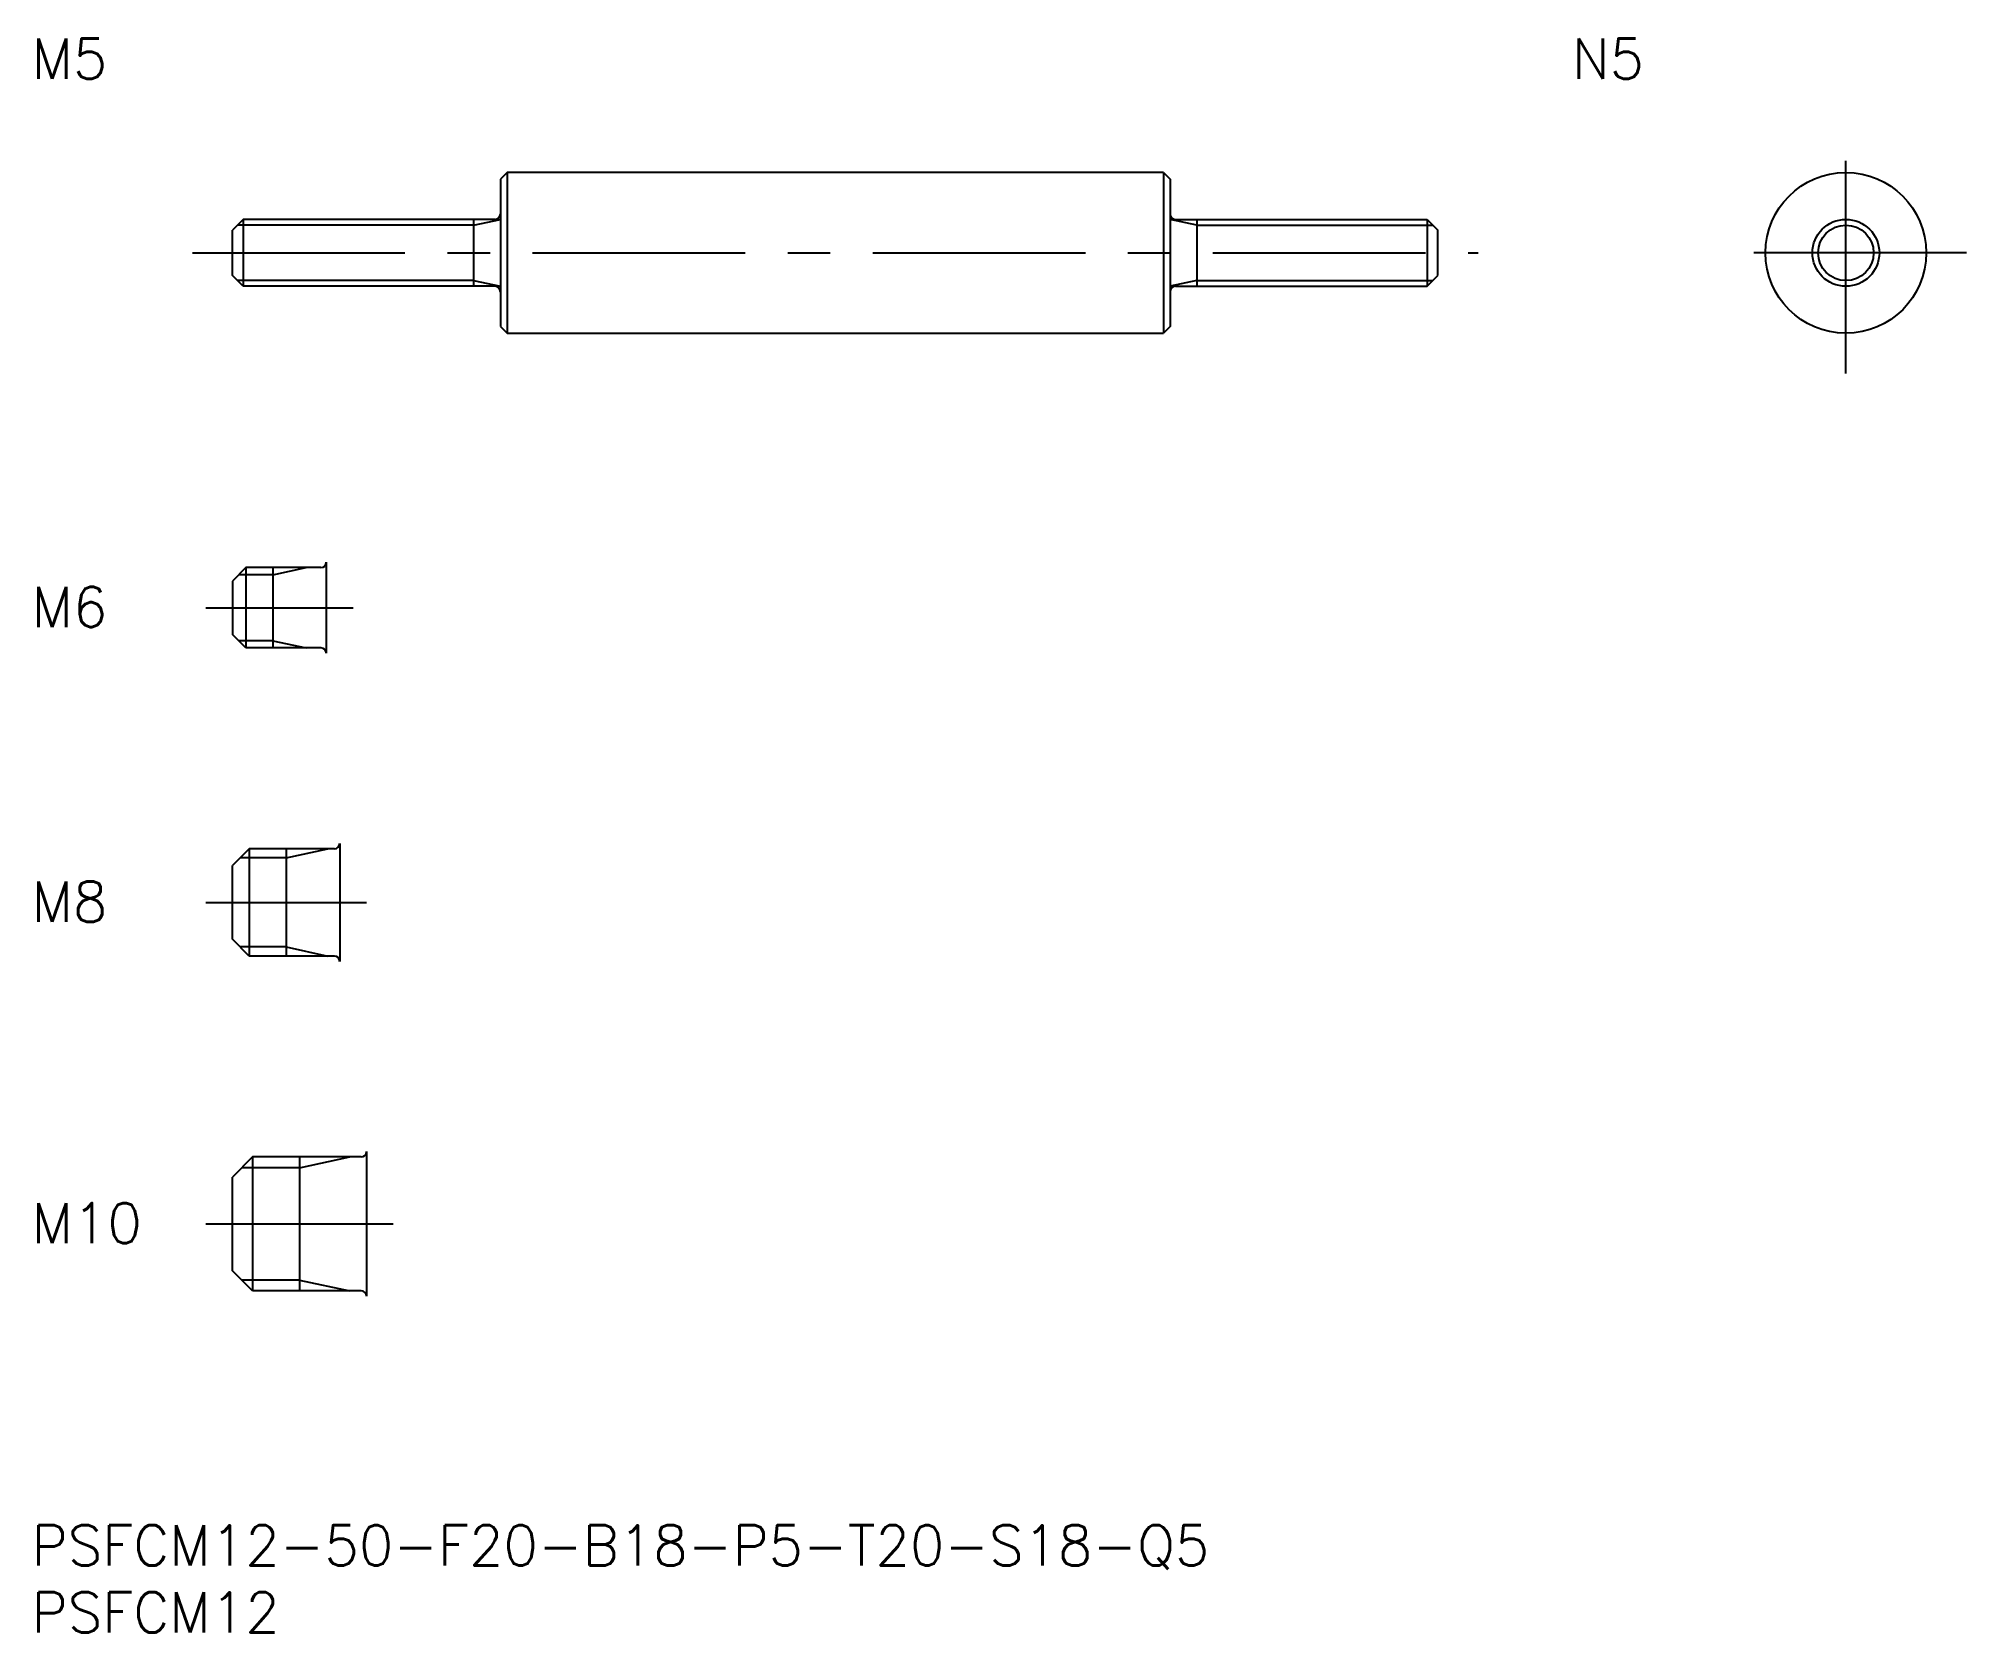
# Model space of a CAD drawing. Extents: x 1 to 144, y -8 to 111.
import ezdxf

# ---------------------------------------------------------------- set-up
doc = ezdxf.new("R2010")
doc.units = 0
doc.header["$LTSCALE"] = 0.5
doc.linetypes.add('CENTER', pattern=[50.8, 31.75, -6.35, 6.35, -6.35])
for name, color, linetype in [('MSM_CENTER', 1, 'CENTER'), ('MSM_CONTINUOUS', 7, 'CONTINUOUS'), ('MSM_NARROW', 5, 'CONTINUOUS'), ('MSM_PART_NUMBER', 7, 'CONTINUOUS')]:
    doc.layers.add(name, color=color, linetype=linetype)
doc.styles.get("Standard").update_dxf_attribs({"font": 'txt.shx', "height": 1, "bigfont": 'bigfont.shx'})

# ---------------------------------------------------------------- blocks, each defined once
blk = doc.blocks.new('*U12')
at = {"layer": 'MSM_PART_NUMBER'}
blk.add_text('PSFCM12-50-F20-B18-P5-T20-S18-Q5', height=3, dxfattribs=at).set_placement((0, -3))
blk = doc.blocks.new('*U13')
at = {"layer": 'MSM_PART_NUMBER'}
blk.add_text('PSFCM12', height=3, dxfattribs=at).set_placement((0, -8))
blk = doc.blocks.new('*U14')
at = {"layer": 'MSM_PART_NUMBER'}
blk.add_text('M10', height=3, dxfattribs=at).set_placement((0, 21.06))
blk = doc.blocks.new('*U15')
at = {"layer": 'MSM_PART_NUMBER'}
blk.add_text('M8', height=3, dxfattribs=at).set_placement((0, 45.06))
blk = doc.blocks.new('*U16')
at = {"layer": 'MSM_PART_NUMBER'}
blk.add_text('M6', height=3, dxfattribs=at).set_placement((0, 67.06))
blk = doc.blocks.new('*U17')
at = {"layer": 'MSM_PART_NUMBER'}
blk.add_text('M5', height=3, dxfattribs=at).set_placement((0, 108))
blk = doc.blocks.new('*U18')
at = {"layer": 'MSM_PART_NUMBER'}
blk.add_text('N5', height=3, dxfattribs=at).set_placement((115, 108))

msp = doc.modelspace()

# ---------------------------------------------------------------- linework, layer by layer
at = {"layer": 'MSM_CENTER'}
for p, q in [((135.46, 86), (135.46, 104)), ((12, 95), (108, 95)), ((144.46, 95), (126.46, 95)), ((13, 68.5), (24, 68.5)), ((13, 46.5), (25, 46.5)), ((13, 22.5), (27, 22.5))]:
    msp.add_line(p, q, dxfattribs=at)
at = {"layer": 'MSM_CONTINUOUS'}
for p, q in [((35.5, 101), (35, 100.5)), ((84.5, 101), (35.5, 101)), ((35.5, 101), (35.5, 89)), ((84.5, 101), (84.5, 89)), ((84.5, 101), (85, 100.5)), ((35, 100.5), (35, 89.5)), ((85, 100.5), (85, 89.5)), ((15.8, 97.5), (15, 96.7)), ((15, 93.3), (15, 96.7)), ((34.6, 97.5), (15.8, 97.5)), ((15.8, 97.5), (15.8, 92.5)), ((33, 97.5), (33, 92.5)), ((85.4, 97.5), (104.2, 97.5)), ((87, 97.5), (87, 92.5)), ((104.2, 97.5), (105, 96.7)), ((104.2, 97.5), (104.2, 92.5)), ((105, 93.3), (105, 96.7)), ((15.8, 92.5), (15, 93.3)), ((34.6, 92.5), (15.8, 92.5)), ((85.4, 92.5), (104.2, 92.5)), ((104.2, 92.5), (105, 93.3)), ((35, 89.5), (35.5, 89)), ((85, 89.5), (84.5, 89)), ((35.5, 89), (84.5, 89)), ((16, 71.5), (15, 70.5)), ((21.6, 71.5), (16, 71.5)), ((16, 71.5), (16, 65.5)), ((18, 71.5), (18, 65.5)), ((22, 71.9), (22, 65.1)), ((15, 70.5), (15, 66.5)), ((16, 65.5), (15, 66.5)), ((21.6, 65.5), (16, 65.5)), ((16.25, 50.5), (15, 49.25)), ((22.6, 50.5), (16.25, 50.5)), ((16.25, 50.5), (16.25, 42.5)), ((19, 50.5), (19, 42.5)), ((23, 50.9), (23, 42.1)), ((15, 43.75), (15, 49.25)), ((16.25, 42.5), (15, 43.75)), ((22.6, 42.5), (16.25, 42.5)), ((16.5, 27.5), (15, 26)), ((24.6, 27.5), (16.5, 27.5)), ((16.5, 27.5), (16.5, 17.5)), ((20, 27.5), (20, 17.5)), ((25, 27.9), (25, 17.1)), ((15, 19), (15, 26)), ((16.5, 17.5), (15, 19)), ((24.6, 17.5), (16.5, 17.5))]:
    msp.add_line(p, q, dxfattribs=at)
for radius in [6, 2.5]:
    msp.add_circle((135.46, 95), radius, dxfattribs=at)
for centre, start, end in [((34.6, 97.9), 270, 0), ((85.4, 97.9), 180, 270), ((34.6, 92.1), 0, 90), ((85.4, 92.1), 90, 180), ((21.6, 71.9), 270, 0), ((21.6, 65.1), 0, 90), ((22.6, 50.9), 270, 0), ((22.6, 42.1), 0, 90), ((24.6, 27.9), 270, 0), ((24.6, 17.1), 0, 90)]:
    msp.add_arc(centre, 0.4, start, end, dxfattribs=at)
at = {"layer": 'MSM_NARROW'}
for p, q in [((33, 97.07), (15.37, 97.07)), ((33, 97.07), (35, 97.5)), ((87, 97.07), (85, 97.5)), ((87, 97.07), (104.63, 97.07)), ((33, 92.93), (15.37, 92.93)), ((33, 92.93), (35, 92.5)), ((87, 92.93), (85, 92.5)), ((87, 92.93), (104.63, 92.93)), ((18, 70.96), (15.46, 70.96)), ((18, 70.96), (20.5, 71.5)), ((18, 66.04), (15.46, 66.04)), ((18, 66.04), (20.5, 65.5)), ((19, 49.82), (22.12, 50.5)), ((19, 49.82), (15.57, 49.82)), ((19, 43.18), (15.57, 43.18)), ((19, 43.18), (22.12, 42.5)), ((20, 26.69), (23.75, 27.5)), ((20, 26.69), (15.69, 26.69)), ((20, 18.31), (15.69, 18.31)), ((20, 18.31), (23.75, 17.5))]:
    msp.add_line(p, q, dxfattribs=at)
msp.add_circle((135.46, 95), 2.07, dxfattribs=at)

# ---------------------------------------------------------------- block references
at = {"layer": 'MSM_CONTINUOUS'}
for name in ['*U17', '*U18', '*U16', '*U15', '*U14', '*U12', '*U13']:
    msp.add_blockref(name, (0, 0), dxfattribs=at)

doc.saveas('drawing.dxf')
